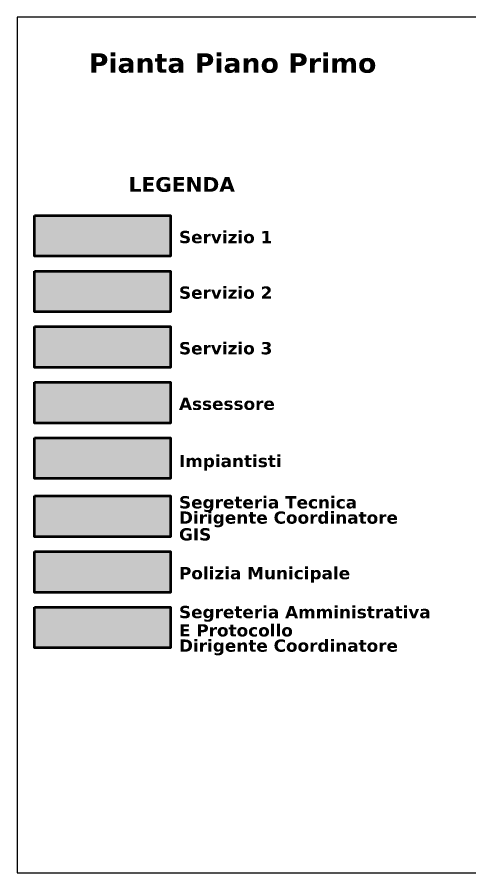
# Model space of a CAD drawing. Extents: x 1037 to 14540, y 1034 to 18285.
# Drawn here: x 7937 to 10111, y 9688 to 13799 of the extents above; entities that cross this region are included whole.
import ezdxf

# ---------------------------------------------------------------- set-up
doc = ezdxf.new("R2010")
doc.units = 0
doc.header["$LTSCALE"] = 100
doc.header["$MEASUREMENT"] = 0
doc.layers.add('legenda aree', color=7, linetype='CONTINUOUS')
doc.layers.add('legenda testi', color=7, linetype='CONTINUOUS')
doc.layers.add('testi', color=252, linetype='CONTINUOUS', lineweight=30)
doc.styles.add('stile1', font='verdanab.ttf', dxfattribs={"height": 1})

msp = doc.modelspace()

# ---------------------------------------------------------------- hatches: boundary and pattern name
at = {"layer": 'legenda aree', "lineweight": 53}
for color, points in [(1, [(8020.9, 12846.4), (8673.2, 12846.4), (8673.2, 12650.1), (8020.9, 12650.1)]), (41, [(8020.9, 12579.4), (8673.2, 12579.4), (8673.2, 12383.1), (8020.9, 12383.1)]), (50, [(8020.9, 12312.4), (8673.2, 12312.4), (8673.2, 12116.1), (8020.9, 12116.1)]), (61, [(8020.9, 12045.5), (8673.2, 12045.5), (8673.2, 11849.2), (8020.9, 11849.2)]), (83, [(8020.9, 11778.5), (8673.2, 11778.5), (8673.2, 11582.2), (8020.9, 11582.2)]), (133, [(8020.9, 11498.9), (8673.2, 11498.9), (8673.2, 11302.6), (8020.9, 11302.6)]), (171, [(8020.9, 11231.9), (8673.2, 11231.9), (8673.2, 11035.6), (8020.9, 11035.6)]), (150, [(8020.9, 10965), (8673.2, 10965), (8673.2, 10768.7), (8020.9, 10768.7)])]:
    msp.add_hatch(color=color, dxfattribs=at).paths.add_polyline_path(points)

# ---------------------------------------------------------------- linework, layer by layer
at = {"layer": 'legenda aree', "color": 1, "lineweight": 53}
msp.add_lwpolyline([(8020.9, 12846.4), (8673.2, 12846.4), (8673.2, 12650.1), (8020.9, 12650.1)], close=True, dxfattribs=at)
at = {"layer": 'legenda aree', "color": 178, "lineweight": 30}
for points in [[(8020.9, 12846.4), (8673.2, 12846.4), (8673.2, 12650.1), (8020.9, 12650.1)], [(8020.9, 12579.4), (8673.2, 12579.4), (8673.2, 12383.1), (8020.9, 12383.1)], [(8020.9, 12312.4), (8673.2, 12312.4), (8673.2, 12116.1), (8020.9, 12116.1)], [(8020.9, 12045.5), (8673.2, 12045.5), (8673.2, 11849.2), (8020.9, 11849.2)], [(8020.9, 11778.5), (8673.2, 11778.5), (8673.2, 11582.2), (8020.9, 11582.2)], [(8020.9, 11498.9), (8673.2, 11498.9), (8673.2, 11302.6), (8020.9, 11302.6)], [(8020.9, 11231.9), (8673.2, 11231.9), (8673.2, 11035.6), (8020.9, 11035.6)], [(8020.9, 10965), (8673.2, 10965), (8673.2, 10768.7), (8020.9, 10768.7)]]:
    msp.add_lwpolyline(points, close=True, dxfattribs=at)
at = {"layer": 'legenda aree', "color": 41, "lineweight": 53}
msp.add_lwpolyline([(8020.9, 12579.4), (8673.2, 12579.4), (8673.2, 12383.1), (8020.9, 12383.1)], close=True, dxfattribs=at)
at = {"layer": 'legenda aree', "color": 50, "lineweight": 53}
msp.add_lwpolyline([(8020.9, 12312.4), (8673.2, 12312.4), (8673.2, 12116.1), (8020.9, 12116.1)], close=True, dxfattribs=at)
at = {"layer": 'legenda aree', "color": 61, "lineweight": 53}
msp.add_lwpolyline([(8020.9, 12045.5), (8673.2, 12045.5), (8673.2, 11849.2), (8020.9, 11849.2), (8020.9, 12045.5)], close=True, dxfattribs=at)
at = {"layer": 'legenda aree', "color": 83, "lineweight": 53}
msp.add_lwpolyline([(8020.9, 11778.5), (8673.2, 11778.5), (8673.2, 11582.2), (8020.9, 11582.2)], close=True, dxfattribs=at)
at = {"layer": 'legenda aree', "color": 133, "lineweight": 53}
msp.add_lwpolyline([(8020.9, 11498.9), (8673.2, 11498.9), (8673.2, 11302.6), (8020.9, 11302.6), (8020.9, 11498.9)], close=True, dxfattribs=at)
at = {"layer": 'legenda aree', "color": 171, "lineweight": 53}
msp.add_lwpolyline([(8020.9, 11231.9), (8673.2, 11231.9), (8673.2, 11035.6), (8020.9, 11035.6)], close=True, dxfattribs=at)
at = {"layer": 'legenda aree', "color": 150, "lineweight": 53}
msp.add_lwpolyline([(8020.9, 10965), (8673.2, 10965), (8673.2, 10768.7), (8020.9, 10768.7)], close=True, dxfattribs=at)
at = {"layer": 'legenda testi'}
msp.add_lwpolyline([(7937.2, 9688.1), (14443.4, 9688.1), (14443.4, 13799), (7937.2, 13799)], close=True, dxfattribs=at)

# ---------------------------------------------------------------- texts
at = {"layer": 'legenda testi', "style": 'stile1'}
for s, height, p in [('LEGENDA', 70.72, (8471.9, 12959.8)), ('Servizio 1', 58.93, (8714.2, 12713.1)), ('Servizio 2', 58.93, (8714.2, 12446.1)), ('Servizio 3', 58.93, (8714.2, 12179.1)), ('Assessore', 58.93, (8714.2, 11912.1)), ('Impiantisti', 58.934, (8714.2, 11637.3)), ('Segreteria Tecnica', 58.934, (8714.2, 11438.9)), ('Dirigente Coordinatore', 58.934, (8714.2, 11365.6)), ('GIS', 58.93, (8714.2, 11285)), ('Polizia Municipale', 58.934, (8714.2, 11098.6)), ('Segreteria Amministrativa', 58.934, (8714.2, 10911.7)), ('E Protocollo', 58.934, (8714.2, 10823.8)), ('Dirigente Coordinatore', 58.934, (8714.2, 10750.5))]:
    msp.add_text(s, height=height, dxfattribs=at).set_placement(p)
at = {"layer": 'testi', "style": 'stile1'}
msp.add_text('Pianta Piano Primo', height=93.545, dxfattribs=at).set_placement((8281.2, 13531.6))

doc.saveas('drawing.dxf')
